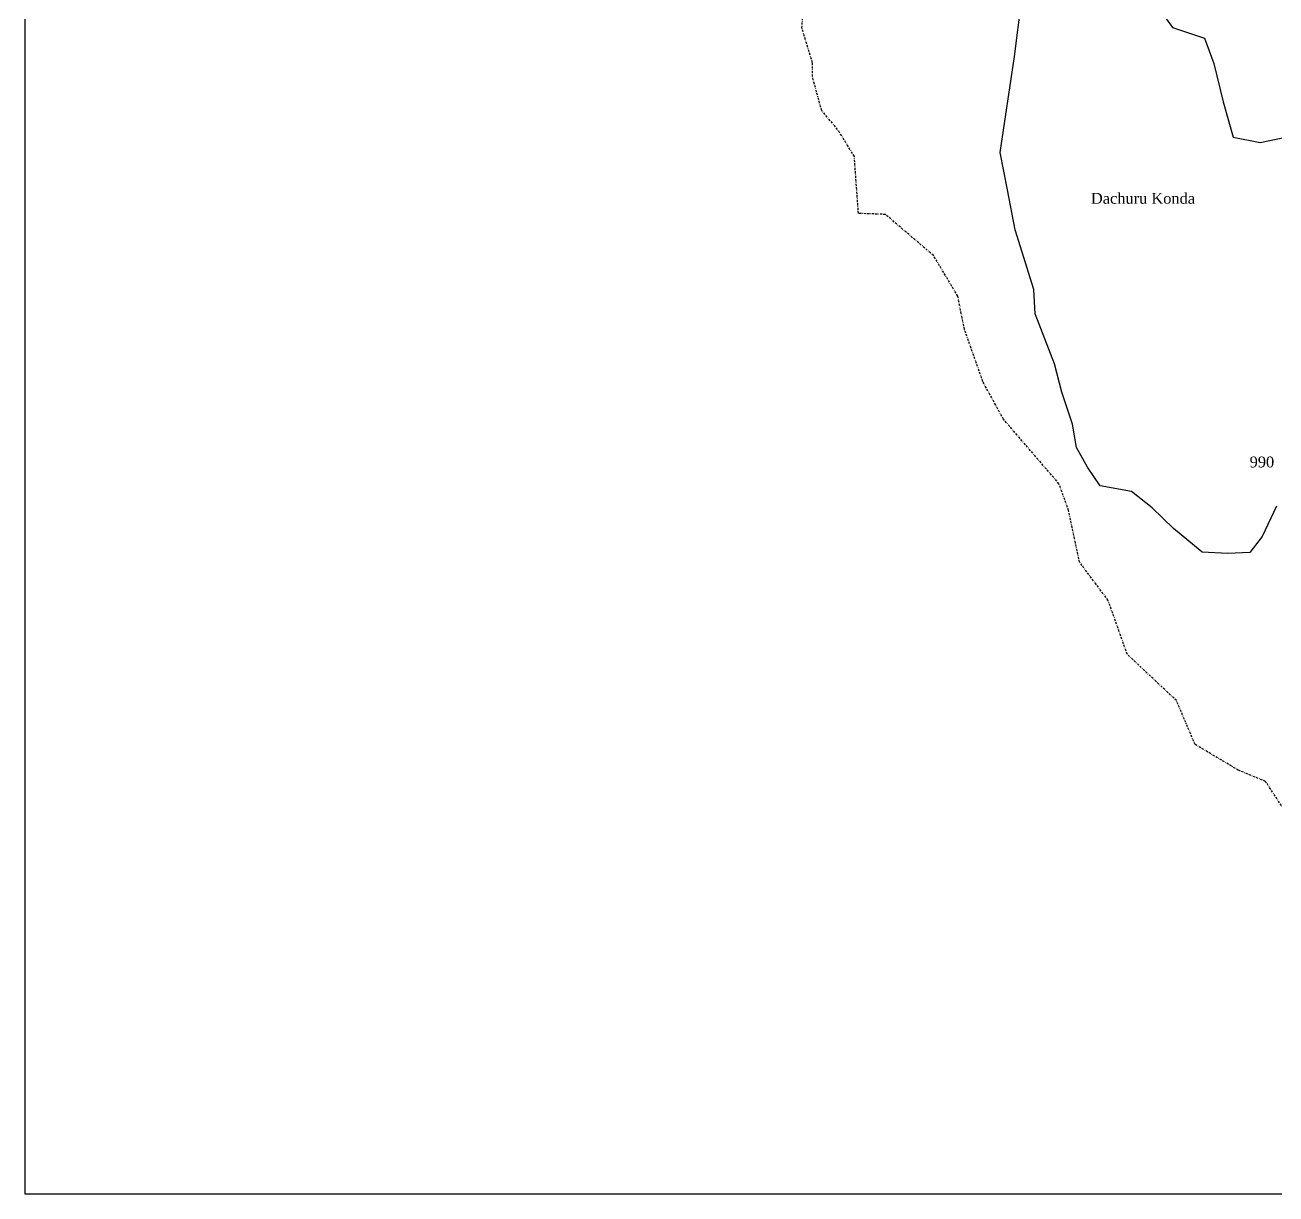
# Model space of a CAD drawing. Header units: inches. Extents: x 36 to 754, y 139 to 910.
# Drawn here: x 36.1 to 324.4, y 139.4 to 409 of the extents above; entities that cross this region are included whole.
import ezdxf

# ---------------------------------------------------------------- set-up
doc = ezdxf.new("R2010")
doc.units = ezdxf.units.IN
doc.header["$MEASUREMENT"] = 0
doc.linetypes.add('BORDER', pattern=[1.75, 0.5, -0.25, 0.5, -0.25, 0, -0.25])
doc.layers.add('HILL', color=8, linetype='Continuous')
doc.layers.add('SURVEY_NO', color=7, linetype='Continuous')
doc.layers.add('VILL_BOUNDARY', color=6, linetype='BORDER', lineweight=30)
doc.styles.get("Standard").update_dxf_attribs({"font": 'TIMES.TTF'})

msp = doc.modelspace()

# ---------------------------------------------------------------- linework, layer by layer
at = {"lineweight": 30}
msp.add_lwpolyline([(36.11, 909.96), (753.74, 909.96), (753.74, 139.44), (36.11, 139.44)], close=True, dxfattribs=at)
at = {"layer": 'HILL', "ltscale": 0.0001}
for points in [[(294.25, 417.21), (300.55, 408.39), (307.89, 405.94), (310.08, 400.09), (312.26, 391.27), (314.54, 383.09), (320.75, 381.87), (328.09, 383.44)], [(324.52, 298.05), (321.2, 291.06), (318.4, 287.31), (313.32, 287.09), (313.32, 287.09), (307.42, 287.42), (300.8, 292.88), (295.83, 297.63), (291.12, 301.4), (283.87, 302.74), (280.97, 307), (278.46, 311.58), (277.53, 316.94), (275.07, 324.31), (273.37, 330.8), (268.89, 342.38), (268.56, 348), (264.29, 361.74), (262.54, 370.95), (260.84, 379.53), (264.14, 401.73), (265.72, 414.48)]]:
    msp.add_lwpolyline(points, dxfattribs=at)
at = {"layer": 'VILL_BOUNDARY'}
msp.add_lwpolyline([(327.67, 225.89), (322.01, 234.55), (315.7, 237.15), (305.76, 243.08), (301.44, 253.21), (290.14, 263.86), (285.68, 276.35), (279.15, 285.09), (276.6, 297.03), (274.37, 303.2), (261.58, 318.1), (256.84, 326.72), (252.61, 338.77), (251.05, 346.47), (245.45, 355.83), (234.39, 365.28), (228.16, 365.53), (227.23, 378.66), (223.37, 384.9), (219.72, 389.19), (217.55, 397.07), (217.55, 400.26), (215.13, 408.29), (216.12, 420.79)], dxfattribs=at)

# ---------------------------------------------------------------- texts
at = {"layer": 'SURVEY_NO'}
for s, p in [('Dachuru Konda', (281.74, 367.75)), ('990', (318.32, 306.96))]:
    msp.add_text(s, height=2.5, dxfattribs=at).set_placement(p)

doc.saveas('drawing.dxf')
